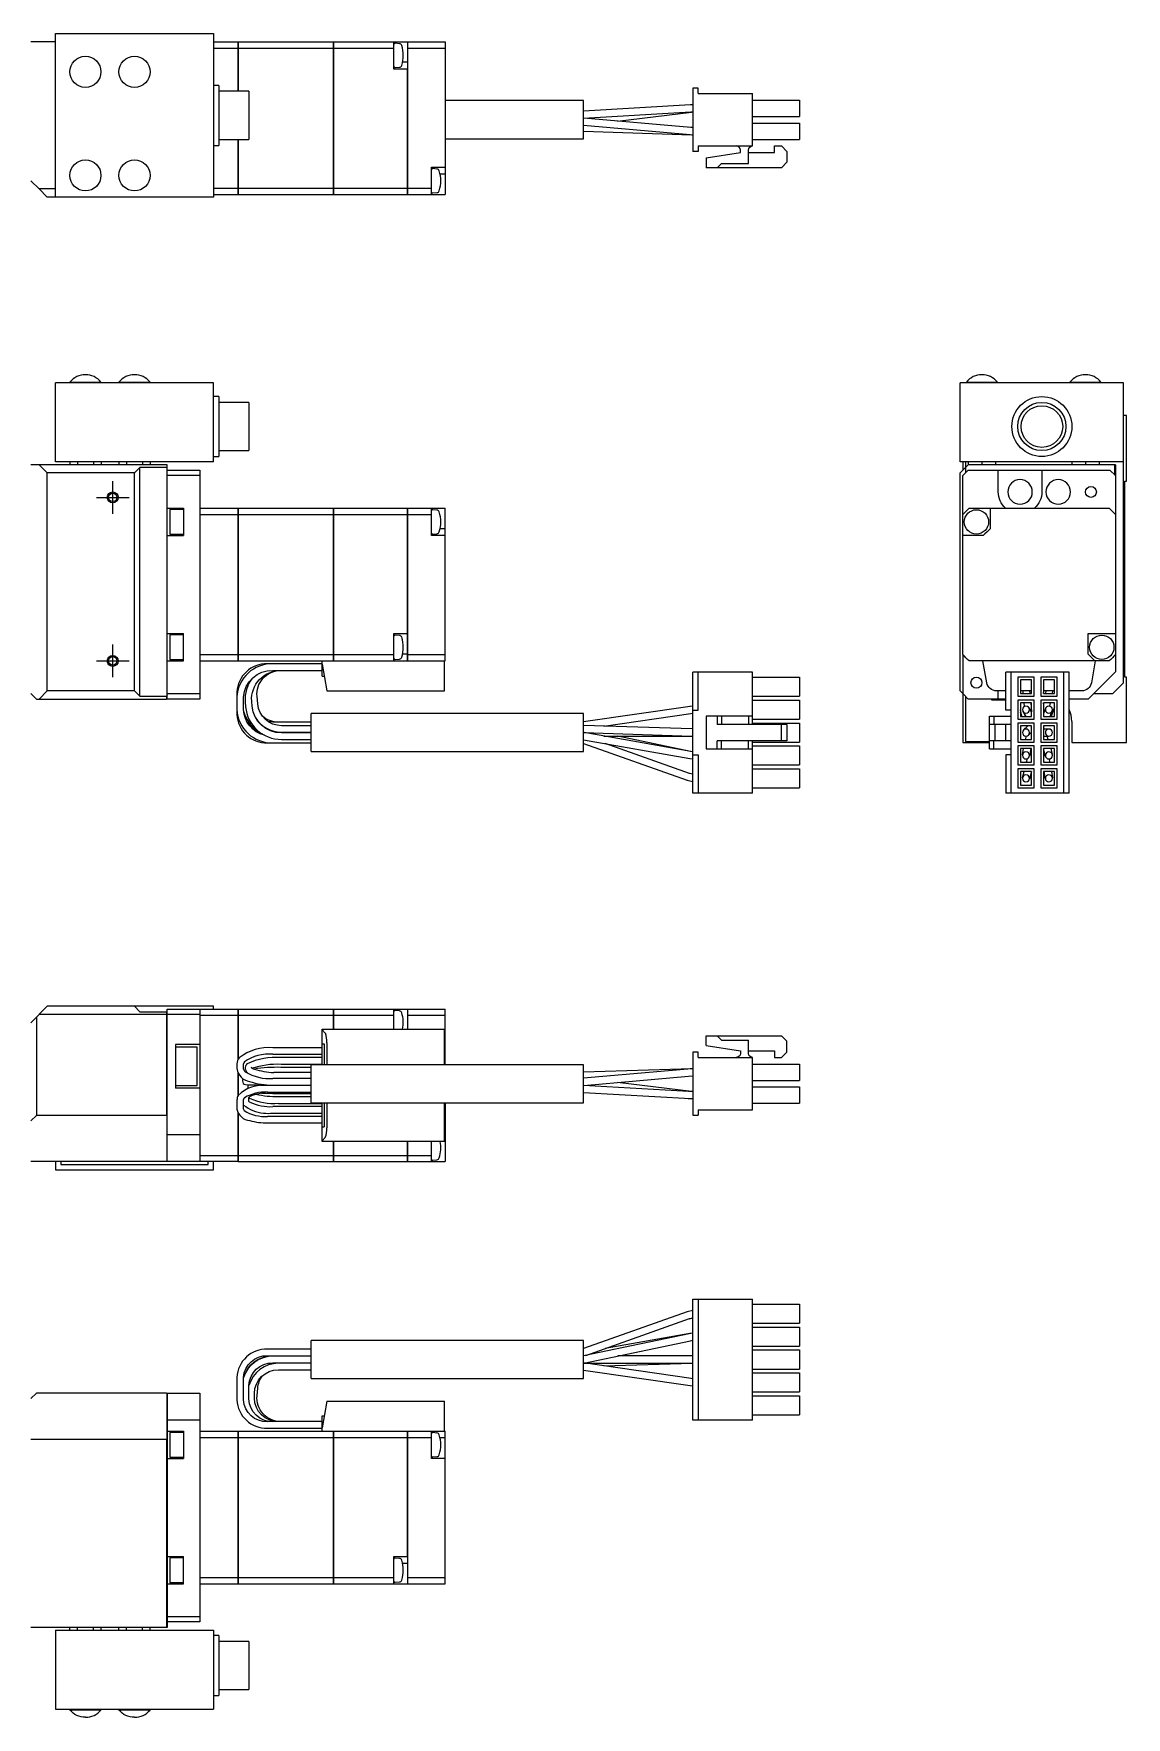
# Model space of a CAD drawing. Extents: x -1 to 404, y -8 to 319.
# Drawn here: x 203.9 to 404.3, y 10 to 318.9 of the extents above; entities that cross this region are included whole.
import ezdxf

# ---------------------------------------------------------------- set-up
doc = ezdxf.new("R2010")
doc.units = 0
doc.header["$LTSCALE"] = 0.5
doc.linetypes.add('CENTER', pattern=[50.8, 31.75, -6.35, 6.35, -6.35])
for name, color, linetype in [('MSM_CENTER', 1, 'CENTER'), ('MSM_CONTINUOUS', 7, 'CONTINUOUS'), ('MSM_NARROW', 5, 'CONTINUOUS')]:
    doc.layers.add(name, color=color, linetype=linetype)

msp = doc.modelspace()

# ---------------------------------------------------------------- linework, layer by layer
at = {"layer": 'MSM_CENTER'}
for p, q in [((218.38, 230.83), (218.38, 236.83)), ((215.38, 233.83), (221.38, 233.83)), ((218.38, 200.83), (218.38, 206.83)), ((215.38, 203.83), (221.38, 203.83))]:
    msp.add_line(p, q, dxfattribs=at)
at = {"layer": 'MSM_CONTINUOUS'}
for p, q in [((207.88, 318.91), (236.88, 318.91)), ((207.88, 288.91), (207.88, 318.91)), ((236.88, 318.91), (236.88, 288.91)), ((207.88, 317.41), (203.38, 317.41)), ((236.88, 317.41), (241.37, 317.41)), ((236.88, 316.25), (241.37, 316.25)), ((241.37, 308.33), (241.37, 317.41)), ((241.38, 317.41), (241.38, 308.33)), ((241.38, 317.41), (258.87, 317.41)), ((241.38, 316.25), (258.87, 316.25)), ((258.87, 289.41), (258.87, 317.41)), ((258.88, 317.4), (258.87, 317.4)), ((258.88, 316.24), (258.87, 316.24)), ((258.88, 317.41), (272.48, 317.41)), ((258.88, 317.41), (258.88, 289.41)), ((258.88, 316.25), (269.98, 316.25)), ((269.98, 312.41), (269.98, 317.41)), ((270.97, 317.07), (270.2, 317.14)), ((272.49, 317.41), (279.38, 317.41)), ((272.49, 317.41), (272.49, 289.41)), ((272.49, 316.25), (279.38, 316.25)), ((279.38, 317.41), (279.38, 289.41)), ((272.48, 312.41), (269.98, 312.41)), ((270.2, 312.68), (270.97, 312.74)), ((272.48, 313.66), (271.55, 313.66)), ((272.48, 289.41), (272.48, 312.41)), ((237.88, 309.41), (236.88, 309.41)), ((237.88, 309.41), (237.88, 298.41)), ((243.38, 308.33), (237.88, 308.33)), ((241.38, 308.48), (241.37, 308.46)), ((243.38, 308.33), (243.38, 299.48)), ((304.78, 306.64), (279.38, 306.64)), ((304.78, 299.64), (304.78, 306.64)), ((324.36, 305.83), (304.78, 304.71)), ((324.78, 305.85), (324.36, 305.83)), ((324.78, 308.91), (324.78, 297.31)), ((325.78, 308.91), (324.78, 308.91)), ((325.78, 307.91), (325.78, 308.91)), ((325.78, 307.91), (335.78, 307.91)), ((335.78, 298.31), (335.78, 307.91)), ((335.78, 306.71), (344.38, 306.71)), ((344.38, 306.71), (344.38, 303.71)), ((304.78, 303.41), (324.44, 304.54)), ((324.43, 301.69), (304.81, 303.41)), ((311.01, 302.86), (324.56, 304.52)), ((324.44, 304.54), (324.78, 304.55)), ((324.77, 304.54), (324.78, 304.54)), ((335.78, 303.71), (344.38, 303.71)), ((304.78, 302.11), (324.31, 300.39)), ((304.78, 301.01), (324.65, 300.36)), ((324.78, 301.68), (324.01, 301.73)), ((324.31, 300.39), (324.78, 300.36)), ((324.78, 301.67), (324.43, 301.69)), ((324.65, 300.36), (324.78, 300.36)), ((335.78, 302.51), (344.38, 302.51)), ((344.38, 302.51), (344.38, 299.51)), ((236.88, 298.41), (237.88, 298.41)), ((237.88, 299.48), (243.38, 299.48)), ((241.37, 289.41), (241.37, 299.48)), ((241.37, 298.71), (241.38, 298.69)), ((241.38, 299.48), (241.38, 289.41)), ((279.38, 299.64), (304.78, 299.64)), ((325.78, 297.31), (324.78, 297.31)), ((325.78, 298.31), (335.78, 298.31)), ((325.78, 298.31), (325.78, 297.31)), ((327.28, 296.11), (333.53, 297.11)), ((333.53, 297.11), (333.53, 297.56)), ((335.03, 295.11), (335.03, 297.56)), ((335.03, 297.11), (339.78, 297.11)), ((335.78, 299.51), (344.38, 299.51)), ((339.78, 298.31), (341.08, 298.31)), ((339.78, 297.11), (339.78, 298.31)), ((341.08, 298.31), (342.08, 297.31)), ((342.08, 297.31), (342.08, 295.31)), ((276.88, 294.41), (279.38, 294.41)), ((276.88, 289.41), (276.88, 294.41)), ((277.86, 294.07), (277.09, 294.14)), ((327.28, 296.11), (327.28, 294.31)), ((341.08, 294.31), (327.28, 294.31)), ((329.28, 294.31), (330.08, 295.11)), ((330.08, 295.11), (335.03, 295.11)), ((342.08, 295.31), (341.08, 294.31)), ((204.88, 290.41), (203.38, 291.91)), ((207.88, 290.41), (204.88, 290.41)), ((206.38, 288.91), (204.88, 290.41)), ((236.88, 290.56), (241.37, 290.56)), ((241.38, 290.56), (258.87, 290.56)), ((258.88, 290.57), (258.87, 290.57)), ((258.88, 290.56), (272.48, 290.56)), ((272.49, 290.56), (276.88, 290.56)), ((279.38, 293.16), (278.44, 293.16)), ((236.88, 288.91), (206.38, 288.91)), ((236.88, 289.41), (241.37, 289.41)), ((241.38, 289.41), (258.87, 289.41)), ((258.88, 289.42), (258.87, 289.42)), ((258.88, 289.41), (272.48, 289.41)), ((272.49, 289.41), (279.38, 289.41)), ((277.09, 289.68), (277.86, 289.74)), ((207.88, 240.33), (207.88, 254.83)), ((236.88, 254.83), (207.88, 254.83)), ((210.53, 254.99), (216.23, 254.99)), ((210.53, 254.99), (210.53, 254.83)), ((216.23, 254.83), (216.23, 254.99)), ((219.53, 254.99), (225.23, 254.99)), ((219.53, 254.99), (219.53, 254.83)), ((225.23, 254.83), (225.23, 254.99)), ((236.88, 240.33), (236.88, 254.83)), ((403.84, 254.83), (373.84, 254.83)), ((373.84, 240.33), (373.84, 254.83)), ((374.99, 254.99), (380.69, 254.99)), ((374.99, 254.99), (374.99, 254.83)), ((380.69, 254.83), (380.69, 254.99)), ((393.99, 254.99), (399.69, 254.99)), ((393.99, 254.99), (393.99, 254.83)), ((399.69, 254.83), (399.69, 254.99)), ((403.84, 199.83), (403.84, 254.83)), ((237.88, 252.33), (236.88, 252.33)), ((237.88, 252.33), (237.88, 241.33)), ((243.38, 251.26), (237.88, 251.26)), ((243.38, 251.26), (243.38, 242.41)), ((404.34, 248.83), (403.84, 248.83)), ((404.34, 236.83), (404.34, 248.83)), ((236.88, 241.33), (237.88, 241.33)), ((237.88, 242.41), (243.38, 242.41)), ((228.38, 239.83), (203.38, 239.83)), ((206.38, 238.33), (204.88, 239.83)), ((206.38, 198.33), (206.38, 238.33)), ((222.38, 238.33), (206.38, 238.33)), ((236.88, 240.33), (207.88, 240.33)), ((210.5, 240.33), (210.5, 239.83)), ((211.94, 240.33), (211.94, 239.83)), ((214.83, 240.33), (214.83, 239.83)), ((216.27, 240.33), (216.27, 239.83)), ((219.5, 240.33), (219.5, 239.83)), ((220.94, 240.33), (220.94, 239.83)), ((223.38, 239.33), (222.38, 238.33)), ((222.38, 198.33), (222.38, 238.33)), ((228.38, 239.33), (223.38, 239.33)), ((223.38, 197.33), (223.38, 239.33)), ((223.83, 240.33), (223.83, 239.83)), ((225.27, 240.33), (225.27, 239.83)), ((228.38, 196.83), (228.38, 239.83)), ((228.38, 238.83), (234.38, 238.83)), ((234.38, 238.83), (234.38, 196.83)), ((403.84, 240.33), (373.84, 240.33)), ((375.34, 239.83), (373.84, 238.33)), ((373.84, 198.33), (373.84, 238.33)), ((374.34, 240.33), (374.34, 238.83)), ((375.34, 238.83), (374.34, 237.83)), ((374.84, 240.33), (374.84, 238.33)), ((375.34, 240.33), (375.34, 239.83)), ((402.34, 239.83), (375.34, 239.83)), ((375.34, 238.83), (401.34, 238.83)), ((377.84, 240.33), (377.84, 239.83)), ((380.34, 240.33), (380.34, 239.83)), ((380.84, 234.83), (380.84, 238.83)), ((388.84, 238.83), (388.84, 234.83)), ((394.34, 240.33), (394.34, 239.83)), ((396.84, 240.33), (396.84, 239.83)), ((399.34, 240.33), (399.34, 239.83)), ((402.34, 237.83), (401.34, 238.83)), ((402.24, 237.93), (402.24, 239.83)), ((402.34, 239.83), (402.34, 230.72)), ((234.38, 237.83), (228.38, 237.83)), ((374.34, 230.73), (374.34, 237.83)), ((404.04, 236.83), (404.34, 236.83)), ((404.04, 200.83), (404.04, 236.83)), ((228.38, 231.83), (231.38, 231.83)), ((231.38, 231.83), (231.38, 226.83)), ((234.38, 231.83), (241.37, 231.83)), ((241.37, 203.83), (241.37, 231.83)), ((241.38, 231.83), (258.87, 231.83)), ((241.38, 231.83), (241.38, 203.83)), ((258.87, 203.83), (258.87, 231.83)), ((258.88, 231.82), (258.87, 231.82)), ((258.88, 231.83), (272.48, 231.83)), ((258.88, 231.83), (258.88, 203.83)), ((272.48, 203.83), (272.48, 231.83)), ((272.49, 231.83), (279.38, 231.83)), ((272.49, 231.83), (272.49, 203.83)), ((276.88, 226.83), (276.88, 231.83)), ((279.38, 203.83), (279.38, 231.83)), ((375.49, 231.83), (401.18, 231.83)), ((379.34, 231.83), (379.34, 228.08)), ((228.88, 231.58), (228.88, 227.08)), ((231.38, 231.58), (228.88, 231.58)), ((234.38, 230.68), (241.37, 230.68)), ((241.38, 230.68), (258.87, 230.68)), ((258.88, 230.68), (258.87, 230.68)), ((258.88, 230.68), (272.48, 230.68)), ((272.49, 230.68), (276.88, 230.68)), ((277.86, 231.5), (277.09, 231.57)), ((374.34, 204.99), (374.34, 230.68)), ((402.34, 230.68), (402.34, 204.99)), ((228.38, 226.83), (231.38, 226.83)), ((228.88, 227.08), (231.38, 227.08)), ((279.38, 226.83), (276.88, 226.83)), ((277.09, 227.1), (277.86, 227.17)), ((279.38, 228.08), (278.44, 228.08)), ((378.09, 226.83), (374.34, 226.83)), ((228.38, 208.83), (231.38, 208.83)), ((228.88, 208.58), (228.88, 204.08)), ((231.38, 208.58), (228.88, 208.58)), ((231.38, 203.83), (231.38, 208.83)), ((269.98, 208.83), (272.48, 208.83)), ((269.98, 203.83), (269.98, 208.83)), ((270.97, 208.5), (270.2, 208.57)), ((397.34, 208.83), (402.34, 208.83)), ((397.34, 205.08), (397.34, 208.83)), ((228.88, 204.08), (231.38, 204.08)), ((234.38, 204.99), (241.37, 204.99)), ((241.38, 204.99), (258.87, 204.99)), ((258.88, 204.99), (258.87, 204.99)), ((258.88, 204.99), (269.98, 204.99)), ((270.2, 204.1), (270.97, 204.17)), ((272.48, 205.08), (271.55, 205.08)), ((272.49, 204.99), (279.38, 204.99)), ((374.34, 204.94), (374.34, 188.83)), ((402.34, 204.94), (402.34, 201.83)), ((228.38, 203.83), (231.38, 203.83)), ((234.38, 203.83), (241.37, 203.83)), ((241.38, 203.83), (279.38, 203.83)), ((256.78, 203.28), (246.78, 203.28)), ((247.78, 202.08), (256.78, 202.08)), ((256.78, 201.03), (256.78, 203.83)), ((256.78, 203.23), (257.65, 198.33)), ((256.78, 201.03), (257.17, 201.03)), ((258.88, 203.84), (258.87, 203.84)), ((279.28, 198.33), (279.28, 203.83)), ((335.78, 201.78), (324.78, 201.78)), ((324.78, 179.58), (324.78, 201.78)), ((325.78, 194.78), (325.78, 201.78)), ((335.78, 192.18), (335.78, 201.78)), ((335.78, 200.83), (344.38, 200.83)), ((344.38, 200.83), (344.38, 197.33)), ((401.18, 203.83), (375.49, 203.83)), ((378.74, 199.82), (378.04, 203.83)), ((382.23, 194.78), (382.23, 201.78)), ((393.83, 201.78), (382.23, 201.78)), ((383.23, 179.58), (383.23, 201.78)), ((384.43, 200.83), (384.43, 197.33)), ((387.43, 200.83), (384.43, 200.83)), ((387.43, 197.33), (387.43, 200.83)), ((391.63, 200.83), (388.63, 200.83)), ((388.63, 200.83), (388.63, 197.33)), ((391.63, 197.33), (391.63, 200.83)), ((392.83, 201.78), (392.83, 179.58)), ((393.83, 179.58), (393.83, 201.78)), ((397.34, 196.83), (402.34, 201.83)), ((398.64, 203.83), (397.93, 199.82)), ((404.34, 200.83), (404.04, 200.83)), ((404.34, 188.83), (404.34, 200.83)), ((203.38, 197.83), (204.38, 196.83)), ((204.88, 196.83), (206.38, 198.33)), ((222.38, 198.33), (206.38, 198.33)), ((222.38, 198.33), (223.38, 197.33)), ((228.38, 197.83), (234.38, 197.83)), ((241.18, 198.08), (241.18, 193.99)), ((257.65, 198.33), (279.28, 198.33)), ((373.84, 198.33), (374.34, 197.83)), ((374.34, 197.83), (375.34, 196.83)), ((382.23, 198.33), (380.52, 198.33)), ((380.84, 196.83), (380.84, 198.33)), ((384.93, 200.33), (384.93, 197.83)), ((386.93, 200.33), (384.93, 200.33)), ((386.93, 198.33), (384.93, 198.33)), ((384.93, 197.83), (386.93, 197.83)), ((385.44, 197.83), (385.4, 198.33)), ((386.6, 198.33), (386.65, 197.83)), ((386.93, 197.83), (386.93, 200.33)), ((386.93, 197.96), (386.93, 198.33)), ((389.13, 200.33), (389.13, 197.83)), ((391.13, 200.33), (389.13, 200.33)), ((391.13, 198.33), (389.13, 198.33)), ((389.13, 197.83), (391.13, 197.83)), ((389.14, 197.83), (389.21, 198.33)), ((389.59, 198.33), (389.5, 197.83)), ((390.81, 198.33), (390.72, 197.83)), ((391.13, 197.83), (391.13, 200.33)), ((396.16, 198.33), (393.83, 198.33)), ((398.34, 197.83), (401.84, 197.83)), ((401.84, 197.83), (403.84, 199.83)), ((204.38, 196.83), (228.28, 196.83)), ((223.38, 197.33), (228.29, 197.33)), ((228.38, 196.93), (228.28, 196.83)), ((228.38, 197.46), (228.29, 197.33)), ((228.29, 196.84), (228.29, 197.33)), ((234.38, 196.83), (228.38, 196.83)), ((242.38, 194.91), (242.38, 197.16)), ((242.69, 196.32), (242.76, 195.4)), ((243.95, 195.49), (243.88, 196.42)), ((244.98, 195.93), (244.86, 197.32)), ((324.31, 195.47), (304.78, 192.64)), ((324.78, 195.52), (324.28, 195.47)), ((324.78, 194.78), (325.78, 194.78)), ((335.78, 197.33), (344.38, 197.33)), ((335.78, 196.63), (344.38, 196.63)), ((344.38, 196.63), (344.38, 193.13)), ((374.84, 197.33), (374.84, 189.03)), ((382.23, 196.83), (375.34, 196.83)), ((379.64, 196.63), (379.64, 196.83)), ((382.23, 196.63), (379.64, 196.63)), ((383.23, 194.78), (382.23, 194.78)), ((384.43, 197.33), (387.43, 197.33)), ((384.43, 196.63), (384.43, 193.13)), ((387.43, 196.63), (384.43, 196.63)), ((386.93, 196.13), (384.93, 196.13)), ((384.93, 196.13), (384.93, 193.63)), ((385.19, 193.63), (384.93, 194.82)), ((385.64, 195.46), (385.58, 196.13)), ((386.93, 194.49), (386.49, 195.22)), ((386.79, 196.13), (386.93, 194.5)), ((386.93, 193.63), (386.93, 196.13)), ((387.43, 193.13), (387.43, 196.63)), ((388.63, 197.33), (391.63, 197.33)), ((388.63, 196.63), (388.63, 193.13)), ((391.63, 196.63), (388.63, 196.63)), ((389.13, 196.13), (389.13, 193.63)), ((391.13, 196.13), (389.13, 196.13)), ((389.13, 195.95), (389.17, 196.13)), ((389.53, 195.12), (389.13, 194.12)), ((390.39, 196.13), (390.27, 195.52)), ((390.34, 193.63), (390.74, 194.65)), ((391.13, 195.42), (390.56, 193.63)), ((391.13, 193.63), (391.13, 196.13)), ((391.63, 193.13), (391.63, 196.63)), ((397.34, 196.83), (393.83, 196.83)), ((247.78, 192.58), (246.87, 192.71)), ((254.78, 192.58), (247.78, 192.58)), ((254.78, 191.93), (249.36, 191.93)), ((254.78, 187.18), (254.78, 194.18)), ((304.78, 194.18), (254.78, 194.18)), ((304.78, 187.18), (304.78, 194.18)), ((324.69, 191.34), (304.78, 191.99)), ((308.49, 191.86), (324.46, 194.18)), ((324.46, 194.18), (324.78, 194.22)), ((327.28, 193.68), (327.28, 187.68)), ((335.78, 193.68), (327.28, 193.68)), ((329.28, 193.68), (329.28, 192.18)), ((342.08, 192.18), (329.28, 192.18)), ((330.08, 193.68), (330.08, 192.18)), ((335.03, 193.68), (335.03, 192.18)), ((335.78, 193.13), (344.38, 193.13)), ((335.78, 192.43), (344.38, 192.43)), ((341.08, 189.18), (341.08, 192.18)), ((342.08, 192.18), (342.08, 189.18)), ((344.38, 192.43), (344.38, 188.93)), ((379.23, 187.68), (379.23, 193.68)), ((379.23, 193.68), (383.23, 193.68)), ((383.23, 192.18), (379.23, 192.18)), ((380.03, 193.68), (380.03, 192.18)), ((380.23, 192.18), (380.23, 189.18)), ((382.23, 189.18), (382.23, 192.18)), ((384.43, 193.13), (387.43, 193.13)), ((387.43, 192.43), (384.43, 192.43)), ((384.43, 192.43), (384.43, 188.93)), ((385.15, 193.81), (384.93, 194.33)), ((384.93, 193.63), (386.93, 193.63)), ((384.93, 191.93), (384.93, 189.43)), ((386.93, 191.93), (384.93, 191.93)), ((385.38, 194.55), (385.93, 193.63)), ((386.2, 191.86), (385.48, 191.15)), ((385.79, 193.63), (385.77, 193.9)), ((386.93, 189.43), (386.93, 191.93)), ((387.43, 188.93), (387.43, 192.43)), ((388.63, 193.13), (391.63, 193.13)), ((388.63, 192.43), (388.63, 188.93)), ((391.63, 192.43), (388.63, 192.43)), ((389.13, 193.63), (391.13, 193.63)), ((391.13, 191.93), (389.13, 191.93)), ((389.13, 191.93), (389.13, 189.43)), ((391.13, 189.43), (391.13, 191.93)), ((391.63, 188.93), (391.63, 192.43)), ((394.34, 192.73), (394.34, 188.83)), ((246.78, 188.78), (254.78, 188.78)), ((254.78, 190.63), (249.34, 190.63)), ((249.34, 189.43), (254.78, 189.43)), ((249.36, 190.73), (254.78, 190.73)), ((304.78, 190.68), (324.65, 190.04)), ((304.78, 189.37), (324.23, 185.92)), ((304.78, 188.7), (323.75, 181.96)), ((324.46, 187.2), (304.86, 190.68)), ((308.5, 190.03), (324.78, 190.03)), ((324.18, 183.19), (308.73, 188.67)), ((324.39, 187.23), (311.04, 190.03)), ((324.65, 190.04), (324.78, 190.04)), ((324.78, 191.34), (324.69, 191.34)), ((342.08, 189.18), (329.28, 189.18)), ((329.28, 187.68), (329.28, 189.18)), ((330.08, 187.68), (330.08, 189.18)), ((335.03, 187.68), (335.03, 189.18)), ((335.78, 179.58), (335.78, 189.18)), ((335.78, 188.93), (344.38, 188.93)), ((374.34, 188.83), (379.23, 188.83)), ((374.84, 189.03), (379.23, 189.03)), ((383.23, 189.18), (379.23, 189.18)), ((380.03, 187.68), (380.03, 189.18)), ((384.43, 188.93), (387.43, 188.93)), ((384.93, 189.43), (386.93, 189.43)), ((385.93, 190.03), (385.82, 189.43)), ((386.4, 190.23), (386.93, 190.76)), ((388.63, 188.93), (391.63, 188.93)), ((390.13, 191.33), (389.13, 191.33)), ((389.13, 190.03), (390.13, 190.03)), ((389.13, 189.43), (391.13, 189.43)), ((390, 189.43), (389.84, 190.03)), ((394.34, 188.83), (404.34, 188.83)), ((254.78, 187.18), (304.78, 187.18)), ((324.23, 185.92), (324.78, 185.85)), ((324.78, 187.17), (324.39, 187.23)), ((324.78, 187.16), (324.46, 187.2)), ((324.78, 186.58), (325.78, 186.58)), ((325.78, 186.58), (325.78, 179.58)), ((327.28, 187.68), (335.78, 187.68)), ((335.78, 188.23), (344.38, 188.23)), ((344.38, 188.23), (344.38, 184.73)), ((379.23, 187.68), (383.23, 187.68)), ((383.23, 186.58), (382.23, 186.58)), ((382.23, 186.58), (382.23, 179.58)), ((384.43, 188.23), (384.43, 184.73)), ((387.43, 188.23), (384.43, 188.23)), ((386.93, 187.73), (384.93, 187.73)), ((384.93, 187.73), (384.93, 185.23)), ((385.3, 186.6), (385.5, 187.73)), ((386.15, 185.87), (385.99, 185.23)), ((386.83, 187.73), (386.57, 186.37)), ((386.93, 185.23), (386.93, 187.73)), ((387.43, 184.73), (387.43, 188.23)), ((391.63, 188.23), (388.63, 188.23)), ((388.63, 188.23), (388.63, 184.73)), ((389.13, 187.73), (389.13, 185.23)), ((391.13, 187.73), (389.13, 187.73)), ((389.51, 186.31), (389.13, 187.68)), ((390.32, 185.23), (390.22, 185.84)), ((390.47, 187.73), (390.76, 186.66)), ((391.13, 185.23), (391.13, 187.73)), ((391.63, 184.73), (391.63, 188.23)), ((324.78, 183.02), (324.17, 183.19)), ((335.78, 184.73), (344.38, 184.73)), ((335.78, 184.03), (344.38, 184.03)), ((344.38, 184.03), (344.38, 180.53)), ((384.43, 184.73), (387.43, 184.73)), ((384.43, 184.03), (384.43, 180.53)), ((387.43, 184.03), (384.43, 184.03)), ((384.93, 185.23), (386.93, 185.23)), ((384.93, 183.53), (384.93, 181.03)), ((386.93, 183.53), (384.93, 183.53)), ((385.3, 182.44), (385.57, 183.53)), ((386.91, 183.53), (386.57, 182.13)), ((386.93, 181.03), (386.93, 183.53)), ((387.43, 180.53), (387.43, 184.03)), ((388.63, 184.73), (391.63, 184.73)), ((388.63, 184.03), (388.63, 180.53)), ((391.63, 184.03), (388.63, 184.03)), ((389.13, 185.23), (391.13, 185.23)), ((391.13, 183.53), (389.13, 183.53)), ((389.13, 183.53), (389.13, 181.03)), ((389.49, 182.18), (389.27, 183.53)), ((390.59, 183.53), (390.78, 182.39)), ((391.13, 181.03), (391.13, 183.53)), ((391.63, 180.53), (391.63, 184.03)), ((323.74, 181.97), (324.78, 181.7)), ((323.75, 181.96), (324.78, 181.7)), ((335.78, 179.58), (324.78, 179.58)), ((335.78, 180.53), (344.38, 180.53)), ((393.83, 179.58), (382.23, 179.58)), ((384.43, 180.53), (387.43, 180.53)), ((384.93, 181.03), (386.93, 181.03)), ((388.63, 180.53), (391.63, 180.53)), ((389.13, 181.03), (391.13, 181.03)), ((203.38, 137.45), (206.38, 140.45)), ((236.88, 140.45), (206.38, 140.45)), ((222.38, 140.45), (223.38, 139.45)), ((223.38, 139.45), (228.38, 139.45)), ((228.29, 138.96), (228.29, 139.45)), ((228.38, 111.95), (228.38, 139.95)), ((228.38, 139.95), (241.37, 139.95)), ((234.38, 139.95), (234.38, 111.95)), ((236.88, 139.95), (236.88, 140.45)), ((241.37, 130.66), (241.37, 139.95)), ((241.38, 139.95), (258.87, 139.95)), ((241.38, 139.95), (241.38, 130.68)), ((258.87, 136.25), (258.87, 139.95)), ((258.88, 139.94), (258.87, 139.94)), ((258.88, 139.95), (272.48, 139.95)), ((258.88, 139.95), (258.88, 136.25)), ((269.98, 136.25), (269.98, 139.95)), ((270.97, 139.62), (270.2, 139.68)), ((272.49, 139.95), (279.38, 139.95)), ((272.49, 139.95), (272.49, 136.25)), ((279.38, 129.72), (279.38, 139.95)), ((204.38, 138.45), (204.38, 120.45)), ((228.28, 138.95), (204.88, 138.95)), ((228.29, 138.96), (228.28, 138.95)), ((228.28, 138.95), (228.28, 120.45)), ((228.29, 138.96), (228.38, 138.93)), ((234.38, 138.95), (228.38, 138.95)), ((234.38, 138.8), (241.37, 138.8)), ((241.38, 138.8), (258.87, 138.8)), ((256.78, 136.25), (279.28, 136.25)), ((256.78, 129.72), (256.78, 136.25)), ((256.78, 136.15), (257.39, 135.55)), ((258.88, 138.8), (258.87, 138.8)), ((258.88, 138.8), (269.98, 138.8)), ((272.49, 138.8), (279.38, 138.8)), ((279.28, 129.72), (279.28, 136.25)), ((229.88, 133.45), (229.88, 125.45)), ((234.38, 133.45), (229.88, 133.45)), ((233.88, 132.95), (229.88, 132.95)), ((233.88, 125.95), (233.88, 132.95)), ((256.78, 132.85), (247.78, 132.85)), ((256.78, 133.55), (257.17, 133.55)), ((257.17, 133.55), (257.17, 129.72)), ((257.65, 133.77), (257.65, 129.72)), ((327.28, 133.26), (327.28, 135.06)), ((327.28, 135.06), (341.08, 135.06)), ((327.28, 133.26), (333.53, 132.26)), ((329.28, 135.06), (330.08, 134.26)), ((330.08, 134.26), (335.03, 134.26)), ((335.03, 131.81), (335.03, 134.26)), ((342.08, 134.06), (341.08, 135.06)), ((342.08, 132.06), (342.08, 134.06)), ((241.18, 129.91), (241.18, 128.95)), ((242.38, 128.93), (242.38, 129.91)), ((247.78, 131.65), (256.78, 131.65)), ((256.78, 131.05), (249.27, 131.05)), ((249.27, 129.85), (256.78, 129.85)), ((324.78, 132.06), (324.78, 120.46)), ((325.78, 132.06), (324.78, 132.06)), ((325.78, 131.06), (325.78, 132.06)), ((325.78, 131.06), (335.78, 131.06)), ((333.53, 132.26), (333.53, 131.81)), ((335.03, 132.26), (339.78, 132.26)), ((335.78, 121.46), (335.78, 131.06)), ((335.78, 129.86), (344.38, 129.86)), ((339.78, 132.26), (339.78, 131.06)), ((339.78, 131.06), (341.08, 131.06)), ((341.08, 131.06), (342.08, 132.06)), ((344.38, 129.86), (344.38, 126.86)), ((241.37, 124.06), (241.37, 128.3)), ((241.38, 128.28), (241.38, 124.07)), ((242.22, 126.94), (242.18, 126.75)), ((242.34, 127.12), (242.22, 126.94)), ((242.71, 128.92), (242.72, 128.87)), ((242.72, 128.87), (242.79, 128.67)), ((243.91, 129.13), (243.85, 129.28)), ((254.78, 127.2), (247.78, 127.2)), ((254.78, 129.25), (249.24, 129.25)), ((249.36, 128.3), (249.32, 128.3)), ((254.78, 128.3), (249.34, 128.3)), ((254.78, 122.72), (254.78, 129.72)), ((304.78, 129.72), (254.78, 129.72)), ((304.78, 122.72), (304.78, 129.72)), ((324.65, 129), (304.78, 128.35)), ((323.9, 128.93), (304.78, 127.26)), ((304.81, 125.95), (324.01, 127.63)), ((324.78, 128.99), (323.9, 128.93)), ((324.01, 127.63), (324.78, 127.69)), ((324.78, 129), (324.32, 128.99)), ((324.78, 129), (324.65, 129)), ((335.78, 126.86), (344.38, 126.86)), ((229.88, 125.95), (233.88, 125.95)), ((234.38, 125.45), (229.88, 125.45)), ((243.19, 126.09), (243.18, 126.03)), ((243.18, 126.03), (243.18, 125.63)), ((243.18, 125.63), (243.19, 125.59)), ((243.19, 125.59), (243.24, 125.37)), ((243.38, 123.01), (243.38, 123.75)), ((245.73, 124.53), (247.78, 124.45)), ((254.78, 125.9), (246.78, 125.9)), ((246.78, 124.7), (254.78, 124.7)), ((247.78, 126), (254.78, 126)), ((247.78, 124.45), (254.78, 124.45)), ((254.78, 123.85), (248.78, 123.85)), ((324, 124.85), (304.78, 125.95)), ((304.78, 124.65), (324.36, 123.53)), ((324.56, 124.84), (311.01, 126.5)), ((324.78, 124.82), (324, 124.85)), ((335.78, 125.66), (344.38, 125.66)), ((344.38, 125.66), (344.38, 122.66)), ((228.29, 120.44), (228.38, 120.48)), ((241.18, 123.35), (241.18, 121.61)), ((241.37, 111.95), (241.37, 121.01)), ((241.38, 120.98), (241.38, 111.95)), ((242.38, 121.61), (242.38, 123.35)), ((256.78, 122.05), (247.78, 122.05)), ((247.78, 120.85), (256.78, 120.85)), ((248.78, 122.65), (256.78, 122.65)), ((254.78, 122.72), (304.78, 122.72)), ((256.78, 115.65), (256.78, 122.72)), ((257.17, 122.72), (257.17, 118.35)), ((257.65, 122.72), (257.65, 118.13)), ((279.28, 115.65), (279.28, 122.72)), ((279.38, 122.72), (279.38, 111.95)), ((323.93, 123.55), (324.78, 123.52)), ((324.22, 123.54), (324.78, 123.51)), ((324.36, 123.53), (324.78, 123.51)), ((325.78, 121.46), (335.78, 121.46)), ((325.78, 121.46), (325.78, 120.46)), ((335.78, 122.66), (344.38, 122.66)), ((203.38, 119.45), (204.38, 120.45)), ((228.28, 120.45), (204.38, 120.45)), ((228.28, 120.45), (228.29, 120.44)), ((228.29, 120.44), (228.29, 111.96)), ((256.78, 120.25), (246.78, 120.25)), ((246.78, 119.05), (256.78, 119.05)), ((256.78, 118.35), (257.17, 118.35)), ((324.78, 120.46), (325.78, 120.46)), ((228.38, 116.95), (234.38, 116.95)), ((257.39, 116.36), (256.78, 115.76)), ((279.28, 115.65), (256.78, 115.65)), ((258.87, 111.95), (258.87, 115.65)), ((258.88, 115.65), (258.88, 111.95)), ((272.48, 111.95), (272.48, 115.65)), ((272.49, 115.65), (272.49, 111.95)), ((276.88, 111.95), (276.88, 115.65)), ((279.28, 115.7), (279.38, 115.7)), ((228.28, 111.95), (203.38, 111.95)), ((207.88, 111.95), (207.88, 110.45)), ((208.88, 111.95), (208.88, 111.45)), ((208.88, 111.45), (235.88, 111.45)), ((228.38, 112.05), (228.28, 111.95)), ((241.37, 111.95), (228.38, 111.95)), ((234.38, 113.11), (241.37, 113.11)), ((235.88, 111.45), (235.88, 111.95)), ((236.88, 110.45), (236.88, 111.95)), ((241.38, 113.11), (258.87, 113.11)), ((241.38, 111.95), (258.87, 111.95)), ((258.88, 113.11), (258.87, 113.11)), ((258.88, 111.96), (258.87, 111.96)), ((258.88, 113.11), (272.48, 113.11)), ((258.88, 111.95), (272.48, 111.95)), ((272.49, 113.11), (276.88, 113.11)), ((272.49, 111.95), (279.38, 111.95)), ((277.09, 112.22), (277.86, 112.29)), ((207.88, 110.45), (236.88, 110.45)), ((324.78, 86.75), (335.78, 86.75)), ((324.78, 64.55), (324.78, 86.75)), ((325.78, 86.75), (325.78, 64.55)), ((335.78, 64.55), (335.78, 86.75)), ((323.75, 84.37), (304.78, 77.64)), ((324.78, 84.63), (323.75, 84.37)), ((335.78, 85.8), (344.38, 85.8)), ((344.38, 85.8), (344.38, 82.3)), ((324.13, 80.38), (304.78, 76.31)), ((305.16, 76.39), (324.18, 83.15)), ((324.23, 80.41), (308.73, 77.66)), ((324.78, 80.48), (324.13, 80.38)), ((324.17, 83.14), (324.78, 83.31)), ((324.18, 83.15), (324.78, 83.31)), ((324.78, 80.48), (324.23, 80.41)), ((335.78, 82.3), (344.38, 82.3)), ((335.78, 81.6), (344.38, 81.6)), ((344.38, 81.6), (344.38, 78.1)), ((254.78, 77.55), (246.78, 77.55)), ((254.78, 72.15), (254.78, 79.15)), ((304.78, 79.15), (254.78, 79.15)), ((304.78, 72.15), (304.78, 79.15)), ((304.84, 75), (324.39, 79.1)), ((324.39, 79.1), (324.78, 79.17)), ((335.78, 78.1), (344.38, 78.1)), ((335.78, 77.4), (344.38, 77.4)), ((344.38, 77.4), (344.38, 73.9)), ((246.24, 76.15), (245.84, 75.92)), ((246.78, 76.35), (254.78, 76.35)), ((247.07, 74.9), (247.05, 74.89)), ((247.05, 74.89), (247.07, 74.9)), ((247.07, 74.9), (248.28, 75.05)), ((247.78, 74.95), (247.07, 74.9)), ((254.78, 76.25), (247.78, 76.25)), ((247.78, 75.05), (254.78, 75.05)), ((254.78, 74.95), (247.78, 74.95)), ((324.49, 72.15), (304.78, 75.01)), ((304.85, 75), (324.78, 75)), ((308.49, 74.47), (324.69, 75)), ((324.78, 76.3), (311.04, 76.3)), ((241.18, 72.35), (241.18, 68.25)), ((242.38, 68.25), (242.38, 72.35)), ((242.39, 72.35), (242.38, 72.31)), ((248.78, 73.75), (254.78, 73.75)), ((254.78, 72.15), (304.78, 72.15)), ((304.78, 73.69), (324.31, 70.86)), ((324.78, 72.12), (324.46, 72.15)), ((324.78, 72.12), (324.49, 72.15)), ((335.78, 73.9), (344.38, 73.9)), ((335.78, 73.2), (344.38, 73.2)), ((344.38, 73.2), (344.38, 69.7)), ((203.38, 68.5), (204.38, 69.5)), ((228.28, 69.5), (204.38, 69.5)), ((228.28, 69.5), (228.38, 69.4)), ((228.29, 69.49), (228.29, 61.01)), ((228.38, 69.5), (228.38, 26.5)), ((228.38, 69.5), (234.38, 69.5)), ((234.38, 69.5), (234.38, 27.5)), ((243.38, 68.41), (243.38, 70.89)), ((244.38, 68.56), (244.38, 69.44)), ((244.86, 69.02), (244.98, 70.4)), ((257.65, 68), (256.78, 63.1)), ((257.65, 68), (279.28, 68)), ((279.28, 62.5), (279.28, 68)), ((324.31, 70.86), (324.78, 70.81)), ((335.78, 69.7), (344.38, 69.7)), ((335.78, 69), (344.38, 69)), ((344.38, 69), (344.38, 65.5)), ((256.78, 62.5), (256.78, 65.3)), ((256.78, 65.3), (257.17, 65.3)), ((335.78, 65.5), (344.38, 65.5)), ((234.38, 64.5), (228.38, 64.5)), ((228.38, 62.5), (231.38, 62.5)), ((228.88, 62.25), (228.88, 57.75)), ((231.38, 62.25), (228.88, 62.25)), ((231.38, 62.5), (231.38, 57.5)), ((234.38, 62.5), (241.37, 62.5)), ((241.37, 34.5), (241.37, 62.5)), ((241.38, 62.5), (272.48, 62.5)), ((241.38, 62.5), (241.38, 34.5)), ((256.78, 64.25), (246.78, 64.25)), ((246.78, 63.05), (256.78, 63.05)), ((249.27, 64.25), (249.03, 64.26)), ((258.87, 34.5), (258.87, 62.5)), ((258.88, 62.49), (258.87, 62.49)), ((258.88, 62.5), (258.88, 34.5)), ((272.48, 39.5), (272.48, 62.5)), ((272.49, 62.5), (279.38, 62.5)), ((272.49, 62.5), (272.49, 34.5)), ((276.88, 57.5), (276.88, 62.5)), ((277.86, 62.16), (277.09, 62.23)), ((279.38, 34.5), (279.38, 62.5)), ((335.78, 64.55), (324.78, 64.55)), ((228.28, 61), (203.38, 61)), ((228.29, 61.01), (228.28, 61)), ((228.28, 61), (228.28, 26.5)), ((228.38, 60.97), (228.29, 61.01)), ((234.38, 61.35), (241.37, 61.35)), ((241.38, 61.35), (258.87, 61.35)), ((258.88, 61.34), (258.87, 61.34)), ((258.88, 61.35), (272.48, 61.35)), ((272.49, 61.35), (276.88, 61.35)), ((279.38, 61.25), (278.44, 61.25)), ((228.38, 57.5), (231.38, 57.5)), ((228.88, 57.75), (231.38, 57.75)), ((279.38, 57.5), (276.88, 57.5)), ((277.09, 57.77), (277.86, 57.84)), ((228.38, 39.5), (231.38, 39.5)), ((228.88, 39.25), (228.88, 34.75)), ((231.38, 39.25), (228.88, 39.25)), ((231.38, 34.5), (231.38, 39.5)), ((269.98, 39.5), (272.48, 39.5)), ((269.98, 34.5), (269.98, 39.5)), ((270.97, 39.16), (270.2, 39.23)), ((272.48, 38.25), (271.55, 38.25)), ((272.48, 38.25), (272.48, 34.51)), ((228.38, 34.5), (231.38, 34.5)), ((228.88, 34.75), (231.38, 34.75)), ((234.38, 35.66), (241.37, 35.66)), ((234.38, 34.5), (241.37, 34.5)), ((241.38, 35.66), (258.87, 35.66)), ((241.38, 34.5), (258.87, 34.5)), ((258.88, 35.67), (258.87, 35.67)), ((258.88, 34.51), (258.87, 34.51)), ((258.88, 35.66), (269.98, 35.66)), ((258.88, 34.5), (272.48, 34.5)), ((270.2, 34.77), (270.97, 34.84)), ((272.49, 35.66), (279.38, 35.66)), ((272.49, 34.5), (279.38, 34.5)), ((228.38, 28.5), (234.38, 28.5)), ((228.38, 26.5), (203.38, 26.5)), ((207.88, 26), (207.88, 11.5)), ((207.88, 26), (236.88, 26)), ((210.5, 26), (210.5, 26.5)), ((211.94, 26), (211.94, 26.5)), ((214.83, 26), (214.83, 26.5)), ((216.27, 26), (216.27, 26.5)), ((219.5, 26), (219.5, 26.5)), ((220.94, 26), (220.94, 26.5)), ((223.83, 26), (223.83, 26.5)), ((225.27, 26), (225.27, 26.5)), ((234.38, 27.5), (228.38, 27.5)), ((236.88, 26), (236.88, 11.5)), ((237.88, 25), (236.88, 25)), ((237.88, 25), (237.88, 14)), ((243.38, 23.93), (237.88, 23.93)), ((243.38, 23.93), (243.38, 15.08)), ((236.88, 14), (237.88, 14)), ((237.88, 15.08), (243.38, 15.08)), ((207.88, 11.5), (236.88, 11.5)), ((210.53, 11.5), (210.53, 11.34)), ((216.23, 11.34), (210.53, 11.34)), ((216.23, 11.34), (216.23, 11.5)), ((219.53, 11.5), (219.53, 11.34)), ((225.23, 11.34), (219.53, 11.34)), ((225.23, 11.34), (225.23, 11.5))]:
    msp.add_line(p, q, dxfattribs=at)
for centre, radius in [((213.38, 311.91), 2.85), ((222.38, 311.91), 2.85), ((213.38, 292.91), 2.85), ((222.38, 292.91), 2.85), ((388.84, 246.83), 5.5), ((388.84, 246.83), 4.42), ((388.84, 246.83), 3.82), ((397.84, 234.83), 1.01), ((218.38, 233.83), 0.783), ((376.84, 229.33), 2.23), ((399.84, 206.33), 2.23), ((218.38, 203.83), 0.783), ((376.84, 199.83), 1.01)]:
    msp.add_circle(centre, radius, dxfattribs=at)
at = {"layer": 'MSM_CONTINUOUS', "extrusion": (0, 0, -1)}
for centre, radius in [((-384.84, 234.83), 2.25), ((-391.84, 234.83), 2.25), ((-385.93, 194.88), 0.65), ((-390.13, 194.88), 0.65), ((-385.93, 190.68), 0.65), ((-390.13, 190.68), 0.65), ((-385.93, 186.48), 0.65), ((-390.13, 186.48), 0.65), ((-385.93, 182.28), 0.65), ((-390.13, 182.28), 0.65)]:
    msp.add_circle(centre, radius, dxfattribs=at)
at = {"layer": 'MSM_CONTINUOUS'}
for centre, radius, start, end in [((270.18, 316.94), 0.2, 85, 180), ((270.93, 316.57), 0.5, 17.6292, 85), ((265.68, 314.91), 6, 342.3708, 17.6292), ((270.18, 312.88), 0.2, 180, 275), ((270.93, 313.24), 0.5, 275, 342.3708), ((332.78, 297.56), 0.75, 0, 90), ((277.07, 293.94), 0.2, 85, 161.8051), ((277.82, 293.57), 0.5, 17.6292, 85), ((272.57, 291.91), 6, 342.3708, 17.6292), ((277.07, 289.88), 0.2, 198.1949, 275), ((277.82, 290.24), 0.5, 275, 342.3708), ((213.38, 252.63), 3.7, 89.9943, 140.3692), ((213.38, 252.63), 3.7, 39.6308, 90), ((222.38, 252.63), 3.7, 89.9943, 140.3692), ((222.38, 252.63), 3.7, 39.6308, 90), ((377.84, 252.63), 3.7, 90, 140.3692), ((377.84, 252.63), 3.7, 39.6308, 90), ((396.84, 252.63), 3.7, 90, 140.3692), ((396.84, 252.63), 3.7, 39.6308, 90), ((277.07, 231.37), 0.2, 85, 161.8051), ((277.82, 231), 0.5, 17.6292, 85), ((272.57, 229.33), 6, 342.3708, 17.6292), ((277.07, 227.3), 0.2, 198.1949, 275), ((277.82, 227.67), 0.5, 275, 342.3708), ((270.18, 208.37), 0.2, 85, 180), ((270.93, 208), 0.5, 17.6292, 85), ((265.68, 206.33), 6, 342.3708, 17.6292), ((270.18, 204.3), 0.2, 180, 275), ((270.93, 204.67), 0.5, 275, 342.3708), ((246.59, 197.88), 5.41, 87.9067, 177.8727), ((247.55, 196.92), 6.37, 87.872, 177.8279), ((249.03, 196.82), 6.36, 143.8991, 184.4664), ((247.55, 195.16), 6.37, 182.2327, 272.0674), ((249.28, 195.98), 6.55, 185.0912, 270.5346), ((389.34, 192.73), 5, 0, 25.8857), ((246.59, 194.19), 5.41, 182.1863, 272.0343), ((248.28, 196.18), 6.1, 195.1285, 236.6213), ((247.66, 195.64), 5.53, 209.6385, 250.7383), ((249.36, 196.34), 5.6, 210.7513, 270.0336), ((270.18, 139.49), 0.2, 85, 180), ((270.93, 139.12), 0.5, 17.6292, 85), ((265.68, 137.45), 6, 348.463, 17.6291), ((247.03, 124.15), 8.74, 85.0197, 128.3235), ((253.15, 134.01), 4.51, 356.9565, 19.8759), ((242.9, 129.87), 1.72, 139.0024, 178.8954), ((243, 129.83), 0.622, 138.9031, 173.0608), ((247.04, 123.97), 7.72, 84.4381, 125.6687), ((243.65, 129.17), 0.978, 128.7039, 194.8652), ((248.34, 118.35), 12.73, 85.8454, 114.6186), ((243.9, 129.39), 2.75, 189.2724, 261.0568), ((242.81, 126.73), 0.622, 178.1145, 264.9417), ((243.25, 129.15), 0.889, 193.8661, 231.118), ((247.2, 135.83), 8.65, 238.5524, 273.8561), ((243.91, 129.12), 1.21, 201.8456, 229.7784), ((247.59, 138.94), 12.93, 251.4264, 270.8555), ((244.43, 129.79), 0.846, 231.4689, 266.9127), ((248.5, 102.39), 26.87, 88.4238, 98.8516), ((248.6, 142.05), 13.77, 252.1759, 267.1972), ((248.6, 142.05), 13.77, 272.9984, 272.9996), ((242.64, 123.34), 1.45, 149.5973, 179.5942), ((245.94, 119.53), 6.43, 82.4193, 135.037), ((242.86, 123.28), 0.476, 123.7324, 171.3862), ((246.31, 117.59), 7.13, 86.1621, 121.44), ((246.5, 195.98), 69.98, 266.9256, 270.5083), ((243.92, 123.33), 0.679, 120.1743, 142.5013), ((243.61, 123.8), 0.266, 210.6087, 235.589), ((247.95, 133.59), 10.96, 245.8666, 274.385), ((248.49, 110.65), 14.15, 96.6571, 110.3054), ((243.74, 122.08), 2.6, 190.5511, 265.471), ((246.85, 128.05), 7.25, 231.9863, 263.6299), ((242.89, 121.71), 0.517, 191.8582, 224.7596), ((246.27, 127.09), 6.86, 236.8577, 274.2662), ((244.31, 123.85), 1.25, 222.2163, 230.9064), ((247.26, 130.76), 8.72, 244.6207, 273.4586), ((246.91, 129.26), 8.45, 264.0847, 275.9153), ((246.67, 130.45), 11.39, 254.0263, 270.5737), ((253.01, 117.91), 4.64, 340.4546, 2.713), ((272.57, 114.45), 6, 342.3708, 11.5369), ((277.07, 112.42), 0.2, 198.1949, 275), ((277.82, 112.79), 0.5, 275, 342.3708), ((246.59, 72.15), 5.41, 87.9067, 177.8727), ((247.71, 70.68), 5.57, 89.2277, 162.6191), ((248.76, 69.36), 5.59, 89.7079, 164.0685), ((246.59, 68.46), 5.41, 182.1863, 272.0343), ((277.07, 62.03), 0.2, 85, 161.8051), ((277.82, 61.67), 0.5, 17.6292, 85), ((272.57, 60), 6, 342.3708, 17.6292), ((277.07, 57.97), 0.2, 198.1949, 275), ((277.82, 58.33), 0.5, 275, 342.3708), ((270.18, 39.03), 0.2, 85, 180), ((270.93, 38.67), 0.5, 17.6292, 85), ((265.68, 37), 6, 342.3708, 17.6292), ((270.18, 34.97), 0.2, 180, 275), ((270.93, 35.33), 0.5, 275, 342.3708), ((213.38, 13.7), 3.7, 270, 320.3692), ((222.38, 13.7), 3.7, 270, 320.3692)]:
    msp.add_arc(centre, radius, start, end, dxfattribs=at)
at = {"layer": 'MSM_CONTINUOUS', "extrusion": (0, 0, -1)}
for centre, radius, start, end in [((-335.78, 297.56), 0.75, 0, 90), ((-384.84, 234.83), 4, 311.4096, 0), ((-384.84, 234.83), 4, 180, 228.5904), ((-388.34, 217.83), 19, 42.5374, 47.4636), ((-388.34, 217.83), 19, 132.5364, 137.4636), ((-365.29, 240.88), 19, 222.3336, 227.6664), ((-388.34, 217.83), 19, 312.5374, 317.4626), ((-411.38, 217.88), 19, 312.3336, 317.6664), ((-388.34, 217.83), 19, 222.5364, 227.4626), ((-247.56, 196.9), 5.19, 2.8524, 92.4462), ((-249.19, 196.76), 5.32, 356.2861, 90.7806), ((-249.23, 197.7), 4.39, 355.0758, 87.8151), ((-380.52, 200.13), 1.8, 270, 350), ((-384.84, 200.83), 3.5, 233.1642, 238.9973), ((-396.16, 200.13), 1.8, 190, 270), ((-247.39, 195.06), 5, 283.1416, 358.2339), ((-249.28, 195.98), 5.35, 269.358, 354.7678), ((-249.36, 196.33), 4.39, 269.8996, 354.8574), ((-248.78, 197.04), 4.45, 269.9288, 311.2131), ((-248.49, 116.09), 13.78, 70.6907, 93.2092), ((-332.78, 131.81), 0.75, 180, 270), ((-335.78, 131.81), 0.75, 270, 0), ((-248.58, 153.58), 25.29, 268.3223, 271.4809), ((-248.35, 139.65), 15.8, 268.4424, 283.4128), ((-247.31, 112.51), 13.5, 84.8625, 92.0051), ((-325.09, 129.16), 4.35, 274.0193, 276.9792), ((-246.6, 72.13), 4.22, 2.931, 92.4936), ((-247.68, 70.9), 5.45, 27.2984, 91.1091), ((-247.67, 70.76), 4.29, 1.6879, 91.5108), ((-248.74, 69.39), 4.36, 0.6063, 90.5686), ((-249.34, 70.02), 4.37, 5.0458, 36.9461), ((-246.6, 68.46), 4.22, 267.4296, 357.1458), ((-247.67, 68.53), 4.29, 268.4433, 358.358), ((-248.74, 68.61), 4.36, 269.4143, 359.4108), ((-249.23, 68.64), 4.39, 269.8692, 4.9179), ((-213.38, 13.7), 3.7, 269.9943, 320.3692), ((-222.38, 13.7), 3.7, 269.9943, 320.3692)]:
    msp.add_arc(centre, radius, start, end, dxfattribs=at)
at = {"layer": 'MSM_NARROW'}
for centre in [(218.38, 233.83), (218.38, 203.83)]:
    msp.add_circle(centre, 1, dxfattribs=at)

doc.saveas('drawing.dxf')
